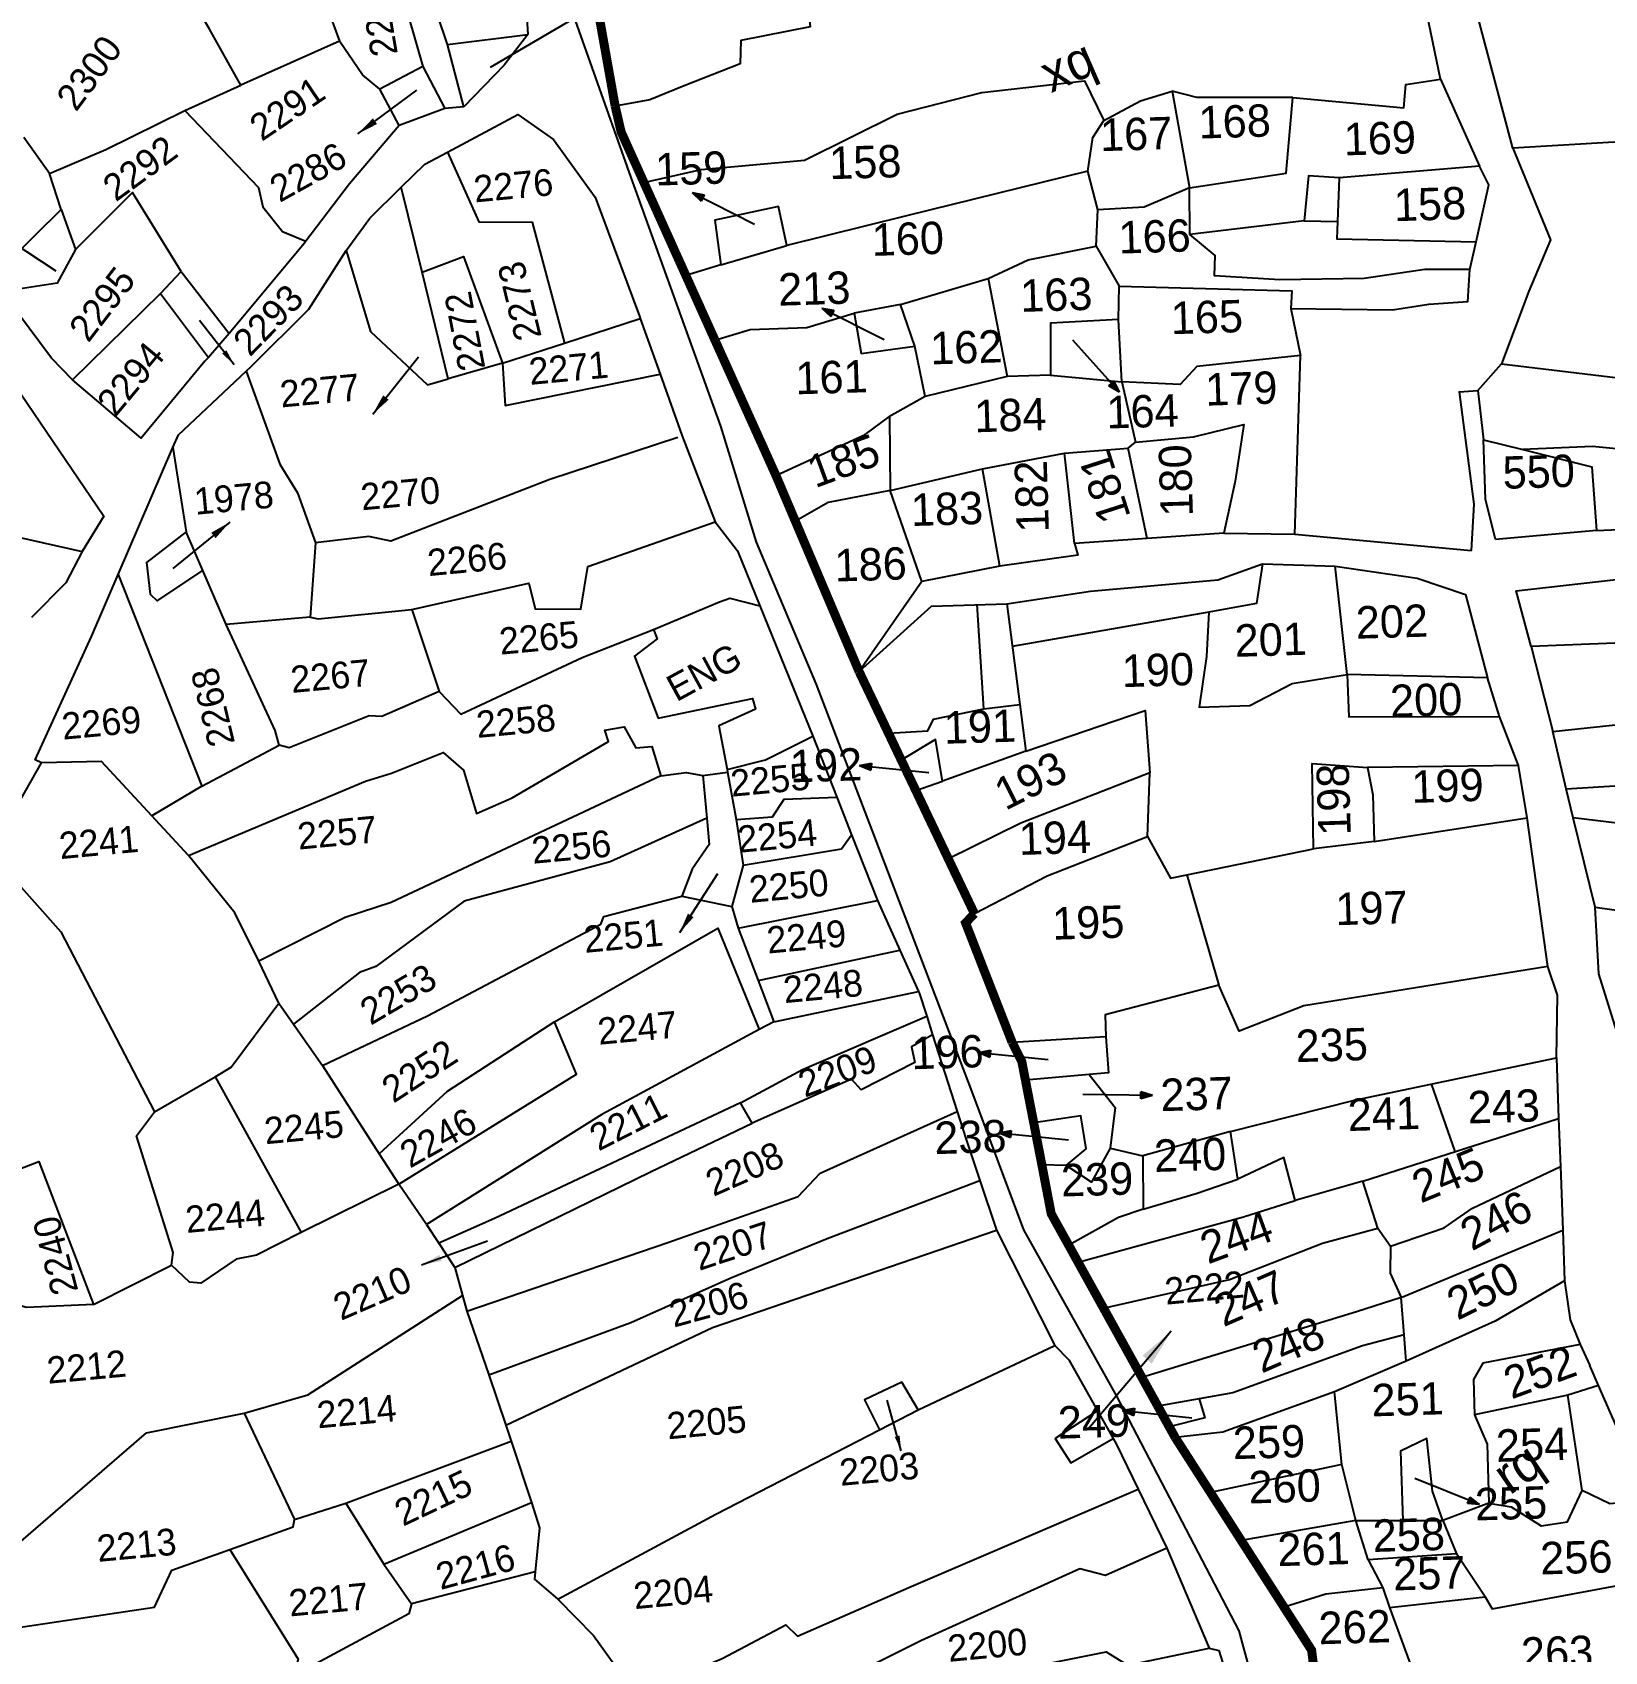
# Model space of a CAD drawing. Header units: metres. Extents: x 277515 to 230369286191, y 2056844 to 115415464409.
# Drawn here: x 278559 to 278989.2, y 2059133.4 to 2059576.4 of the extents above; entities that cross this region are included whole.
import ezdxf
from ezdxf.enums import TextEntityAlignment as Align

# ---------------------------------------------------------------- set-up
doc = ezdxf.new("R2010")
doc.units = ezdxf.units.M
doc.header["$MEASUREMENT"] = 0
for name, color, linetype in [('OFF', 1, 'Continuous'), ('POLY_PARCEL', 6, 'Continuous'), ('POLY_ROAD', 30, 'Continuous'), ('SYM_ARROW', 1, 'Continuous'), ('TEXT_MAPIN', 7, 'Continuous'), ('TEXT_MAPOUT', 7, 'Continuous'), ('TEXT_PARCEL', 7, 'Continuous'), ('V_BOUND_LINE', 7, 'Continuous')]:
    doc.layers.add(name, color=color, linetype=linetype)
doc.styles.add('TEXT_MAP', font='', dxfattribs={"height": 1.8})
doc.styles.get('TEXT_MAP').set_extended_font_data('Kruti Dev 050')
doc.dimstyles.get("Standard").update_dxf_attribs({"dimtxt": 0.18, "dimasz": 0.18, "dimexe": 0.18, "dimexo": 0.0625, "dimgap": 0.09, "dimtad": 0, "dimtih": 1, "dimtoh": 1, "dimdec": 4, "dimzin": 0, "dimdsep": 46, "dimtxsty": 'Standard', "dimcen": 0.09, "dimadec": 0, "dimazin": 0, "dimtfac": 1, "dimtdec": 4, "dimtofl": 0, "dimtmove": 0, "dimatfit": 3, "dimfxl": 0, "dimtolj": 1, "dimtzin": 0, "dimarcsym": 0})

# ---------------------------------------------------------------- blocks, each defined once
blk = doc.blocks.new('ARROWASPECT')
h = blk.add_hatch(color=256)
h.paths.add_polyline_path([(2.85, -2.85), (3.72, -1.98), (0, 0)])
h.paths.add_polyline_path([(0, 0), (1.98, -3.72), (2.85, -2.85)])
for points in [[(0, 0), (17.15, -17.15)], [(0, 0), (1.98, -3.72)], [(0, 0), (3.72, -1.98)], [(3.72, -1.98), (1.98, -3.72)]]:
    blk.add_lwpolyline(points)
blk = doc.blocks.new('KSUB')
at = {"layer": 'OFF'}
for points in [[(278949.44, 2059478.05), (278954.51, 2059478.4)], [(278819.38, 2059391.33), (278817.58, 2059419.85)], [(278948.34, 2059270.22), (278941.88, 2059288.73)]]:
    blk.add_lwpolyline(points, dxfattribs=at)
at = {"layer": 'POLY_PARCEL'}
for points in [[(278769.64, 2059598.09), (278771.84, 2059577.92), (278752.9, 2059574.17), (278752.69, 2059567.81), (278737.39, 2059561.79), (278727.98, 2059557.93), (278718.48, 2059556.23)], [(278726.34, 2059535.35), (278742.06, 2059538.92), (278770.25, 2059541.42), (278795.61, 2059554.05), (278818.86, 2059559.92), (278846.95, 2059563.16), (278852.17, 2059552.32)], [(278852.17, 2059552.32), (278862.21, 2059557.67), (278870.86, 2059560.32)], [(278903.88, 2059558.55), (278877.67, 2059558.54), (278870.86, 2059560.32)], [(278870.86, 2059560.32), (278875.64, 2059533.88)], [(278903.88, 2059558.55), (278934.28, 2059555.8), (278934.88, 2059562.16), (278944.36, 2059563.64)], [(278875.64, 2059533.88), (278902.13, 2059537.86), (278903.88, 2059558.55)], [(278847.84, 2059538.47), (278849.15, 2059547.63), (278852.17, 2059552.32)], [(279041.79, 2059536.39), (278991.85, 2059546.37), (278964.1, 2059544.73)], [(278847.84, 2059538.47), (278798.18, 2059526.23), (278765.47, 2059518.09)], [(278850.55, 2059527.84), (278847.84, 2059538.47)], [(278955.02, 2059539.76), (278916.6, 2059536.6)], [(278875.64, 2059533.88), (278863.23, 2059528.62), (278850.55, 2059527.84)], [(278875.77, 2059521.07), (278875.64, 2059533.88)], [(278916.6, 2059536.6), (278908.24, 2059537.14), (278907.03, 2059524.8)], [(278916.6, 2059536.6), (278916.11, 2059524.69)], [(278765.47, 2059518.09), (278763.16, 2059528.73), (278745.8, 2059525.03), (278747.36, 2059512.77)], [(278850.06, 2059517.9), (278850.55, 2059527.84)], [(278907.03, 2059524.8), (278875.77, 2059521.07)], [(278907.03, 2059524.8), (278916.11, 2059524.69)], [(278916.11, 2059524.69), (278915.92, 2059519.92), (278954.06, 2059519.1)], [(278952.31, 2059511.51), (278940, 2059511.53), (278923.4, 2059509.04), (278900.38, 2059508.73), (278882.47, 2059509.77), (278882.7, 2059515.33), (278875.77, 2059521.07)], [(278747.36, 2059512.77), (278765.47, 2059518.09)], [(278820.55, 2059509.06), (278831.51, 2059514.16), (278850.06, 2059517.9)], [(278850.06, 2059517.9), (278856.35, 2059506.98)], [(278747.36, 2059512.77), (278737.82, 2059509.89)], [(278796.54, 2059501.98), (278820.55, 2059509.06)], [(278820.55, 2059509.06), (278825.74, 2059482.24)], [(278856.23, 2059497.85), (278856.35, 2059506.98)], [(278856.35, 2059506.98), (278903.65, 2059505.65), (278903.4, 2059500.88)], [(278745.78, 2059492.23), (278755.45, 2059495.16), (278770.92, 2059495.64), (278783.9, 2059499.61)], [(278796.54, 2059501.98), (278783.9, 2059499.61)], [(278783.9, 2059499.61), (278785.83, 2059488.55), (278800.46, 2059490.59)], [(278800.46, 2059490.59), (278796.54, 2059501.98)], [(278856.23, 2059497.85), (278837.6, 2059496.88), (278837.64, 2059482.6)], [(278857.15, 2059480.82), (278856.23, 2059497.85)], [(278803.27, 2059476.79), (278800.46, 2059490.59)], [(278906, 2059487.99), (278877.67, 2059485.02), (278873.06, 2059480.11), (278857.15, 2059480.82)], [(278961.03, 2059485.75), (279040.08, 2059476.21)], [(278825.74, 2059482.24), (278803.27, 2059476.79)], [(278837.64, 2059482.6), (278825.74, 2059482.24)], [(278837.64, 2059482.6), (278857.15, 2059480.82)], [(278857.15, 2059480.82), (278860.83, 2059464.26)], [(278803.27, 2059476.79), (278793.51, 2059471.33)], [(278762.48, 2059455.17), (278786.91, 2059466.37), (278793.51, 2059471.33)], [(278793.51, 2059471.33), (278793.73, 2059451.1)], [(278876.69, 2059465.74), (278890.47, 2059469.14), (278888.16, 2059453.59), (278885.02, 2059439.37)], [(278841.47, 2059461.29), (278858.9, 2059462.62)], [(278858.9, 2059462.62), (278860.83, 2059464.26)], [(278864.02, 2059437.94), (278858.9, 2059462.62)], [(278860.83, 2059464.26), (278876.69, 2059465.74)], [(278956.11, 2059464.96), (278966.86, 2059462.27)], [(279041.71, 2059457.66), (278985.95, 2059463.1), (278966.86, 2059462.27)], [(278966.86, 2059462.27), (278985.72, 2059457.53), (278987.05, 2059440.11)], [(278818.96, 2059457.03), (278841.47, 2059461.29)], [(278844.2, 2059436.53), (278841.47, 2059461.29)], [(278793.73, 2059451.1), (278818.96, 2059457.03)], [(278823.74, 2059430.35), (278818.96, 2059457.03)], [(278793.73, 2059451.1), (278776.75, 2059447.8), (278767.8, 2059442.64)], [(278802.43, 2059426.13), (278793.73, 2059451.1)], [(278895.6, 2059430.97), (278893.94, 2059420.2), (278880.91, 2059417.82), (278880.27, 2059405.66), (278878.3, 2059391.78), (278892.11, 2059392.29), (278903.75, 2059398.28), (278918.76, 2059400.72)], [(278918.76, 2059400.72), (278915.47, 2059430.38), (278915.47, 2059430.38)], [(278825.64, 2059420.09), (278829.21, 2059392.5)], [(278880.91, 2059417.82), (278827.16, 2059408.36)], [(279037.72, 2059411.17), (278969.17, 2059408.41)], [(278975.04, 2059385.18), (279028.08, 2059390.77), (279032.21, 2059398.83), (279051.18, 2059401.8), (279051.27, 2059411.72)], [(278918.76, 2059400.72), (278919.22, 2059389.12), (278960.45, 2059389.24)], [(278957.15, 2059399.79), (278918.76, 2059400.72)], [(278793.29, 2059384.64), (278804.07, 2059385.31), (278805.56, 2059388.53), (278819.38, 2059391.33), (278829.21, 2059392.5)], [(278829.21, 2059392.5), (278830.85, 2059379.78)], [(278830.85, 2059379.78), (278863.52, 2059390.87), (278864.83, 2059373.85)], [(278808.07, 2059371.54), (278806.13, 2059382.99), (278796.77, 2059377.32)], [(278830.85, 2059379.78), (278808.07, 2059371.54)], [(278864.83, 2059373.85), (278829.52, 2059360.07), (278809.65, 2059350.29)], [(278864.18, 2059356.37), (278864.83, 2059373.85)], [(278909.55, 2059353), (278909.23, 2059376.4), (278924.36, 2059375.27)], [(278965.67, 2059375.87), (278924.36, 2059375.27)], [(278924.36, 2059375.27), (278925.78, 2059367.78), (278926.17, 2059355.09)], [(279048.04, 2059374.02), (279048.29, 2059353.3), (278980.65, 2059361.54)], [(278800.74, 2059369), (278808.07, 2059371.54)], [(278978.7, 2059369.42), (278993.45, 2059370.4)], [(278926.17, 2059355.09), (278968.06, 2059361.53)], [(278816.78, 2059335.33), (278836.71, 2059345.61), (278864.18, 2059356.37)], [(278864.18, 2059356.37), (278870.48, 2059345.05), (278874.95, 2059345.96)], [(278874.95, 2059345.96), (278909.55, 2059353)], [(278926.17, 2059355.09), (278909.55, 2059353)], [(278874.95, 2059345.96), (278883.69, 2059315.7)], [(278986.68, 2059337.1), (279049.3, 2059328.31), (279061.61, 2059328.29)], [(278973.68, 2059320.83), (278906.9, 2059310.06), (278889.24, 2059303.17), (278883.69, 2059315.7)], [(278883.69, 2059315.7), (278852.57, 2059307.6), (278852.75, 2059301.65)], [(278852.75, 2059301.65), (278827.11, 2059300.09)], [(278852.75, 2059301.65), (278853.45, 2059291.76), (278848.23, 2059291.29)], [(278886.9, 2059275.72), (278920.79, 2059284.29), (278976.03, 2059295.91)], [(278848.23, 2059291.29), (278830.75, 2059289.72)], [(278848.23, 2059291.29), (278855.33, 2059282.29), (278853.89, 2059271.12)], [(278841.91, 2059266.4), (278847.34, 2059270.93), (278845.87, 2059280.02), (278833.01, 2059278.08)], [(278923.06, 2059262.14), (278976.65, 2059279.26)], [(278886.9, 2059275.72), (278862.88, 2059269.03)], [(278888.89, 2059262.68), (278886.9, 2059275.72)], [(278853.89, 2059271.12), (278848.8, 2059261.85), (278841.91, 2059266.4)], [(278853.89, 2059271.12), (278862.88, 2059269.03)], [(278862.88, 2059269.03), (278862.95, 2059254.47)], [(278904.55, 2059256.81), (278901.41, 2059268.62), (278888.89, 2059262.68)], [(278841.91, 2059266.4), (278835.25, 2059266.56)], [(278930.61, 2059244.32), (278945.29, 2059249.33), (278953.07, 2059254.73), (278977.13, 2059266.18)], [(278862.95, 2059254.47), (278877.49, 2059258.76), (278888.89, 2059262.68)], [(278923.06, 2059262.14), (278904.55, 2059256.81)], [(278927.21, 2059249.28), (278923.06, 2059262.14)], [(278862.95, 2059254.47), (278856.25, 2059252.16), (278842.59, 2059244.59)], [(278845.16, 2059239.94), (278890.39, 2059252.41), (278904.55, 2059256.81)], [(278852.12, 2059227.38), (278886.55, 2059235.23), (278912.06, 2059245.14), (278927.21, 2059249.28)], [(278927.21, 2059249.28), (278930.61, 2059244.32)], [(278933.56, 2059230.32), (278977.78, 2059248.75)], [(278930.61, 2059244.32), (278930.58, 2059236.98), (278933.56, 2059230.32)], [(278978.29, 2059234.87), (278959.27, 2059223.83)], [(278933.56, 2059230.32), (278921.37, 2059226.38), (278862.63, 2059208.41)], [(278934.34, 2059220.09), (278933.56, 2059230.32)], [(278959.27, 2059223.83), (278934.89, 2059212.9)], [(278934.34, 2059220.09), (278923.01, 2059217.06), (278887.48, 2059204.21), (278878.26, 2059202.59)], [(278934.89, 2059212.9), (278934.34, 2059220.09)], [(278982.55, 2059217.46), (278955.91, 2059212.3), (278953.36, 2059207.89), (278953.64, 2059198.16)], [(278934.89, 2059212.9), (278915.3, 2059204.49)], [(278987.52, 2059206.22), (278979.19, 2059203.56)], [(278878.26, 2059202.59), (278866.96, 2059200.59)], [(278878.26, 2059202.59), (278879.85, 2059197.38), (278870.08, 2059194.95)], [(278915.3, 2059204.49), (278884.72, 2059193.45), (278871.7, 2059192.04)], [(278917.35, 2059184.63), (278915.3, 2059204.49)], [(278979.19, 2059203.56), (278953.64, 2059198.16)], [(278983.06, 2059177.52), (278979.19, 2059203.56)], [(278953.64, 2059198.16), (278957.06, 2059190.18), (278957.55, 2059174.02)], [(278944.98, 2059169.3), (278942.14, 2059177.3), (278940.54, 2059191.69), (278933.42, 2059188.3), (278934.01, 2059169.25)], [(278917.35, 2059184.63), (278881.38, 2059176.95)], [(278921.13, 2059169.3), (278917.35, 2059184.63)], [(278957.55, 2059174.02), (278963.65, 2059173.05), (278971.9, 2059167.82), (278979.09, 2059168.9), (278983.06, 2059177.52)], [(279001.34, 2059174.83), (278990.65, 2059173.82), (278983.06, 2059177.52)], [(278957.55, 2059174.02), (278944.98, 2059169.3)], [(278921.13, 2059169.3), (278889.8, 2059163.82)], [(278921.13, 2059169.3), (278934.01, 2059169.25)], [(278924.51, 2059158.57), (278921.13, 2059169.3)], [(278934.01, 2059169.25), (278944.98, 2059169.3)], [(278944.98, 2059169.3), (278948.73, 2059160.18)], [(278948.73, 2059160.18), (278924.51, 2059158.57)], [(278924.51, 2059158.57), (278928.5, 2059150.89)], [(278956.52, 2059148.4), (278948.73, 2059160.18)], [(278956.52, 2059148.4), (278958.44, 2059145.17), (279007.98, 2059154.31)], [(278912.95, 2059149.11), (278901.51, 2059145.57)], [(278928.5, 2059150.89), (278912.95, 2059149.11)], [(278928.5, 2059150.89), (278930.4, 2059145.46)], [(278930.4, 2059145.46), (278956.52, 2059148.4)], [(278930.4, 2059145.46), (278938.59, 2059123.19)]]:
    blk.add_lwpolyline(points, dxfattribs=at)
at = {"layer": 'POLY_ROAD'}
for points in [[(278944.36, 2059563.64), (278931.63, 2059624.88)], [(278964.1, 2059544.73), (278954.23, 2059581.73)], [(278944.36, 2059563.64), (278955.02, 2059539.76)], [(278964.1, 2059544.73), (278974.4, 2059519.65), (278968.47, 2059505.58), (278961.03, 2059485.75)], [(278954.06, 2059519.1), (278957.56, 2059534.68), (278955.02, 2059539.76)], [(278952.31, 2059511.51), (278954.06, 2059519.1)], [(278903.4, 2059500.88), (278931.2, 2059500.54), (278941.09, 2059502.04), (278951.78, 2059502.76), (278952.31, 2059511.51)], [(278903.4, 2059500.88), (278906, 2059487.99)], [(278904.48, 2059439.17), (278906, 2059487.99)], [(278954.51, 2059478.4), (278954.51, 2059478.4), (278961.03, 2059485.75)], [(278949.44, 2059478.05), (278949.44, 2059478.05), (278953.46, 2059447.33), (278952.67, 2059434.7)], [(278954.51, 2059478.4), (278956.11, 2059464.96)], [(278959.41, 2059437.67), (278956.61, 2059448.71), (278956.11, 2059464.96)], [(278987.05, 2059440.11), (278959.41, 2059437.67)], [(278987.05, 2059440.11), (279040.19, 2059442.54)], [(278844.2, 2059436.53), (278845.09, 2059433.39), (278823.74, 2059430.35)], [(278864.02, 2059437.94), (278844.2, 2059436.53)], [(278885.02, 2059439.37), (278864.02, 2059437.94)], [(278885.02, 2059439.37), (278904.48, 2059439.17)], [(278904.48, 2059439.17), (278952.67, 2059434.7), (278952.67, 2059434.7)], [(278969.17, 2059408.41), (278965.05, 2059423.63), (279037.47, 2059431.8)], [(278823.74, 2059430.35), (278802.43, 2059426.13)], [(278825.64, 2059420.09), (278848.57, 2059423.57), (278883.42, 2059426.62), (278895.6, 2059430.97)], [(278895.6, 2059430.97), (278915.47, 2059430.38), (278937.93, 2059427.08)], [(278937.93, 2059427.08), (278951.13, 2059422.58), (278957.15, 2059399.79)], [(278802.43, 2059426.13), (278785.22, 2059401.56)], [(278785.22, 2059401.56), (278805.01, 2059419.46), (278825.64, 2059420.09)], [(278969.17, 2059408.41), (278975.04, 2059385.18)], [(278960.45, 2059389.24), (278957.15, 2059399.79), (278957.15, 2059399.79)], [(278965.67, 2059375.87), (278960.45, 2059389.24)], [(278978.7, 2059369.42), (278975.04, 2059385.18)], [(278968.06, 2059361.53), (278965.67, 2059375.87)], [(278980.65, 2059361.54), (278978.7, 2059369.42)], [(278973.68, 2059320.83), (278968.06, 2059361.53)], [(278986.68, 2059337.1), (278980.65, 2059361.54)], [(278995.01, 2059285.38), (278993.36, 2059300.4), (278987.64, 2059318.88), (278986.68, 2059337.1)], [(278976.03, 2059295.91), (278976.3, 2059312.98), (278973.68, 2059320.83)], [(278976.03, 2059295.91), (278976.65, 2059279.26)], [(278976.65, 2059279.26), (278977.13, 2059266.18)], [(278977.13, 2059266.18), (278977.78, 2059248.75)], [(278977.78, 2059248.75), (278978.29, 2059234.87)], [(278978.29, 2059234.87), (278979.81, 2059224.2), (278982.55, 2059217.46)], [(278982.55, 2059217.46), (278985.23, 2059211.71)], [(278987.52, 2059206.22), (278985.23, 2059211.71)], [(279001.34, 2059174.83), (278987.52, 2059206.22)]]:
    blk.add_lwpolyline(points, dxfattribs=at)
at = {"layer": 'V_BOUND_LINE', "const_width": 2.46}
for points in [[(278712.45, 2059590.06), (278718.48, 2059556.23)], [(278718.48, 2059556.23), (278720.11, 2059549.17), (278726.34, 2059535.35)], [(278726.34, 2059535.35), (278737.82, 2059509.89)], [(278737.82, 2059509.89), (278745.78, 2059492.23)], [(278745.78, 2059492.23), (278762.48, 2059455.17)], [(278762.48, 2059455.17), (278767.8, 2059442.64)], [(278767.8, 2059442.64), (278785.22, 2059401.56)], [(278785.22, 2059401.56), (278793.29, 2059384.64)], [(278793.29, 2059384.64), (278796.77, 2059377.32)], [(278796.77, 2059377.32), (278800.74, 2059369)], [(278800.74, 2059369), (278809.65, 2059350.29)], [(278809.65, 2059350.29), (278816.78, 2059335.33)], [(278816.78, 2059335.33), (278814.37, 2059332.76), (278827.11, 2059300.09)], [(278827.11, 2059300.09), (278829.76, 2059294.83), (278830.75, 2059289.72)], [(278830.75, 2059289.72), (278833.01, 2059278.08)], [(278833.01, 2059278.08), (278835.25, 2059266.56)], [(278835.25, 2059266.56), (278837.8, 2059253.22), (278842.59, 2059244.59)], [(278842.59, 2059244.59), (278845.16, 2059239.94)], [(278845.16, 2059239.94), (278852.12, 2059227.38)], [(278852.12, 2059227.38), (278862.63, 2059208.41)], [(278862.63, 2059208.41), (278866.96, 2059200.59)], [(278866.96, 2059200.59), (278870.08, 2059194.95)], [(278870.08, 2059194.95), (278871.7, 2059192.04)], [(278871.7, 2059192.04), (278881.38, 2059176.95)], [(278881.38, 2059176.95), (278889.8, 2059163.82)], [(278889.8, 2059163.82), (278901.51, 2059145.57)], [(278901.51, 2059145.57), (278909.06, 2059133.8), (278910.74, 2059120.27)]]:
    blk.add_lwpolyline(points, dxfattribs=at)
at = {"layer": 'SYM_ARROW', "xscale": 0.7863786985108948, "yscale": 0.7863786985108948, "zscale": 0.7863786985108948}
for p, rotation in [((278739.58, 2059532.55), 18.20623782219172), ((278775.07, 2059500.98), 18.20623782219172), ((278856.45, 2059477.98), 176.9670320689586), ((278785.35, 2059375.83), 39.23253794574661), ((278817.96, 2059297.34), 39.23253794574661), ((278865.48, 2059285.56), 224.1994046040676), ((278823.56, 2059275.33), 39.23253794574661), ((278857.33, 2059199.34), 39.23253794574661), ((278954.99, 2059173.63), 202.8520373794497)]:
    blk.add_blockref('ARROWASPECT', p, dxfattribs=dict(at, rotation=rotation))
at = {"layer": 'TEXT_PARCEL', "style": 'TEXT_MAP'}
for s, rotation, p in [('168', 1.7537, (278888.12, 2059547.64)), ('167', 1.7537, (278861.16, 2059544.19)), ('169', 1.7537, (278927.86, 2059543.03)), ('159', 1.7537, (278739.42, 2059534.78)), ('158', 1.7537, (278787.04, 2059536.52)), ('158', 1.7537, (278941.56, 2059525.03)), ('160', 1.7537, (278798.69, 2059515.54)), ('166', 1.7537, (278866.22, 2059516.18)), ('213', 1.7537, (278773.1, 2059501.92)), ('163', 1.7537, (278839.31, 2059500.22)), ('165', 1.7537, (278880.52, 2059494.12)), ('162', 1.7537, (278814.69, 2059485.85)), ('161', 1.7537, (278777.81, 2059477.67)), ('179', 1.7537, (278889.94, 2059474.57)), ('184', 1.7537, (278826.75, 2059467.28)), ('164', 1.7537, (278862.91, 2059468.32)), ('185', 20.1786, (278782.47, 2059455.05)), ('180', 91.7537, (278876.3, 2059453.94)), ('182', 91.7537, (278836.88, 2059449.57)), ('181', 107.8339, (278856.59, 2059453.34)), ('550', 1.7537, (278971.33, 2059451.82)), ('183', 1.7537, (278809.4, 2059441.64)), ('186', 1.7537, (278788.51, 2059426.46)), ('202', 1.7537, (278931.15, 2059410.81)), ('201', 1.7537, (278898, 2059405.85)), ('190', 1.7537, (278867.11, 2059397.56)), ('200', 1.7537, (278940.53, 2059389.34)), ('191', 1.7537, (278818.43, 2059382.08)), ('192', 1.7537, (278776.31, 2059371.5)), ('193', 26.7578, (278834.09, 2059367.83)), ('198', 91.7537, (278919.49, 2059366.64)), ('199', 1.7537, (278946.38, 2059365.89)), ('194', 1.7537, (278838.94, 2059351.66)), ('197', 1.7537, (278925.57, 2059332.43)), ('195', 1.7537, (278848.07, 2059328.47)), ('235', 1.7537, (278914.7, 2059294.97)), ('196', 1.7537, (278809.54, 2059293.03)), ('237', 1.7537, (278877.71, 2059281.56)), ('241', 1.7537, (278928.94, 2059276.13)), ('243', 1.7537, (278961.77, 2059278.19)), ('238', 1.7537, (278815.8, 2059269.81)), ('240', 1.7537, (278875.93, 2059264.93)), ('239', 1.7537, (278850.48, 2059258.21)), ('245', 22.2987, (278948.04, 2059259.74)), ('246', 28.3054, (278961.62, 2059247.57)), ('244', 20.1786, (278889.96, 2059242.74)), ('247', 23.5436, (278893.99, 2059226.08)), ('250', 26.1851, (278957.85, 2059228.29)), ('248', 23.5436, (278904.44, 2059213.4)), ('252', 20.1786, (278973.01, 2059205.79)), ('251', 1.7537, (278935.46, 2059198.06)), ('249', 1.7537, (278849.62, 2059191.97)), ('259', 1.7537, (278897.51, 2059186.36)), ('254', 1.7537, (278969.51, 2059185.61)), ('260', 1.7537, (278901.81, 2059174.23)), ('255', 1.7537, (278963.75, 2059169.59)), ('258', 1.7537, (278935.78, 2059160.97)), ('261', 1.7537, (278909.72, 2059157.09)), ('256', 1.7537, (278981.6, 2059154.81)), ('257', 1.7537, (278941.37, 2059150.45)), ('262', 1.7537, (278920.96, 2059135.72)), ('263', 1.7537, (278976.36, 2059128.72))]:
    blk.add_text(s, height=8.858, rotation=rotation, dxfattribs=at).set_placement(p, align=Align.CENTER)
blk = doc.blocks.new('TEXTARROW')
blk.add_leader([(0.041, -0.012), (8.678, -0.012)], dimstyle='Standard', override={"dimtxt": 2.5, "dimasz": 2.5, "dimexe": 1.25, "dimexo": 0.625, "dimgap": 0.625, "dimtad": 1, "dimtih": 0, "dimtoh": 0, "dimzin": 8, "dimcen": 2.5, "dimtofl": 1})
blk = doc.blocks.new('ee')
at = {"layer": 'POLY_PARCEL'}
for points in [[(318.24, 792.58), (316.46, 796.58), (314.68, 800.41), (312.45, 807.71)], [(328.49, 803.55), (330.54, 792.69)], [(323.06, 802.66), (325.11, 794.91)], [(332.32, 794.02), (331.34, 798.21)], [(325.11, 794.91), (318.24, 792.58)], [(327.51, 791.44), (326.44, 792.51), (325.11, 794.91)], [(332.32, 794.02), (337.78, 794.18)], [(333.03, 789.74), (332.32, 794.02)], [(330.54, 792.69), (327.51, 791.44)], [(330.54, 792.69), (331.76, 789.74)], [(314.32, 791.24), (318.24, 792.58)], [(304.88, 787.86), (308.8, 789.11), (314.32, 791.24)], [(314.32, 791.24), (318.78, 785.63), (318.95, 784.3), (320.11, 782.52), (321.62, 781.74)], [(328.59, 788.9), (327.51, 791.44)], [(304.88, 787.86), (303.37, 790.44)], [(305.42, 785.37), (304.88, 787.86)], [(331.65, 786.81), (333.32, 781.95), (336.88, 781.6), (338.29, 773.3)], [(301.76, 780.29), (301.59, 782.25), (305.42, 785.37)], [(305.42, 785.37), (306.13, 782.61)], [(313.08, 780.47), (310.31, 786.08), (306.13, 782.61)], [(329.22, 778.93), (328.34, 784.75)], [(306.13, 782.61), (304.7, 780.47), (301.76, 780.29)], [(324.25, 780.86), (325.39, 775.28), (328.87, 771.36), (330.29, 771.63)], [(311.56, 779.14), (313.08, 780.47)], [(313.08, 780.47), (315.91, 776.02)], [(329.22, 778.93), (332.07, 779.73), (334.03, 772.34)], [(305.13, 773.9), (311.56, 779.14)], [(311.56, 779.14), (314.36, 774.56)], [(330.29, 771.63), (329.22, 778.93)], [(338.29, 773.3), (343.52, 774.47)], [(316.81, 773.41), (318.48, 766.97), (319.49, 764.94), (320.39, 761.48), (319.55, 756.54)], [(334.03, 772.34), (338.29, 773.3)], [(334.03, 772.34), (330.29, 771.63)], [(334.03, 772.34), (333.94, 769.49), (344.51, 770.62)], [(311.43, 768.74), (311.79, 763.01)], [(291.76, 766.55), (304.69, 762.36)], [(345.3, 766.27), (336.47, 764.26), (325.44, 761.11), (323.99, 761.56), (320.39, 761.48)], [(311.79, 763.01), (308.93, 761.22), (308.99, 759.07), (309.41, 758.59), (312.66, 760.32)], [(312.66, 760.32), (311.79, 763.01)], [(306.97, 760.59), (311.25, 745.89)], [(313.88, 756.57), (312.66, 760.32)], [(326.41, 756.42), (334.42, 757.45), (334.67, 755.69), (337.73, 755.39), (338.48, 758.2), (347.28, 760.38)], [(319.55, 756.54), (313.88, 756.57)], [(316.68, 748.16), (316.51, 749.17), (313.88, 756.57)], [(319.55, 756.54), (320.09, 756.36), (326.41, 756.42), (327.73, 750.75)], [(342.48, 753.57), (347.07, 755), (347.79, 755.18), (349.75, 754.48)], [(327.73, 750.75), (329.05, 749.09), (337.52, 752.14), (342.48, 753.57)], [(342.48, 753.57), (342.66, 752.91), (341.04, 751.9), (342.24, 747.6), (348.68, 748.32), (348.8, 747.6), (346.24, 746.71), (346.53, 743.73)], [(327.73, 750.75), (323.73, 749.44), (322.89, 749.56), (317.34, 747.92), (316.68, 748.16)], [(307.71, 744.22), (304.69, 748.16), (300.66, 748.45)], [(311.25, 745.89), (316.68, 748.16)], [(309.92, 741.33), (322.25, 745.21), (324.04, 745.57), (327.62, 746.64), (328.87, 745.33), (329.47, 742.35), (331.97, 743.18), (338.77, 746.34), (338.59, 747.12), (339.91, 747.24), (340.56, 745.75), (341.64, 745.75), (342.05, 743.72)], [(311.25, 745.89), (307.71, 744.22)], [(346.53, 743.73), (349.16, 744.14), (352.47, 745.44)], [(309.92, 741.33), (307.71, 744.22)], [(342.05, 743.72), (323.2, 736.92), (320.04, 736.21), (313.98, 733.81)], [(342.05, 743.72), (343.78, 743.78), (344.86, 743.48)], [(346.53, 743.73), (346.55, 743.55)], [(344.86, 743.48), (346.55, 743.55)], [(344.86, 743.48), (344.86, 740.61)], [(346.55, 743.55), (346.83, 740.33)], [(296.52, 742.57), (297.75, 741.33), (300.91, 737.03), (306.04, 724.39)], [(313.98, 733.81), (312.66, 737.21), (309.92, 741.33)], [(344.86, 740.61), (338.13, 738.29), (328.1, 736.56), (321.78, 732.74), (320.65, 732.44), (315.9, 729.39)], [(344.86, 740.61), (344.87, 738.82), (343.56, 737.27), (342.72, 735.54)], [(346.83, 740.33), (349.28, 740.27), (350.17, 741.4), (353.7, 741.2)], [(346.83, 740.33), (347.01, 737.23)], [(347.01, 737.23), (353.69, 737.7), (354.46, 738.57)], [(347.01, 737.23), (346, 734.54)], [(317.59, 726.43), (324.94, 729.1), (337.11, 734.17), (337.35, 734.65), (342.72, 735.54)], [(342.72, 735.54), (346, 734.54)], [(346, 734.54), (346.29, 733.05)], [(346.29, 733.05), (355.78, 734.02)], [(315.05, 730.89), (313.98, 733.81)], [(333.4, 727.92), (344.93, 733.16), (347.06, 726.12)], [(346.29, 733.05), (347.3, 729.4)], [(310.32, 726.36), (311.47, 726.9), (315.05, 730.89)], [(315.05, 730.89), (315.9, 729.39)], [(347.3, 729.4), (356.98, 730.55)], [(315.9, 729.39), (317.59, 726.43)], [(347.3, 729.4), (348.08, 726.55)], [(333.4, 727.92), (325.77, 723.92), (320.83, 720.18)], [(321.95, 718.02), (334.54, 724.28), (333.4, 727.92)], [(348.08, 726.55), (357.97, 727.68)], [(306.04, 724.39), (310.32, 726.36)], [(310.32, 726.36), (315.11, 715.4)], [(317.59, 726.43), (320.83, 720.18)], [(348.08, 726.55), (347.06, 726.12)], [(347.06, 726.12), (335.98, 721.41), (323.57, 715.15)], [(345.35, 721.33), (349.7, 723.18), (358.36, 725.97)], [(306.22, 714.01), (306.43, 714.85), (304.69, 722.9), (306.04, 724.39)], [(358.64, 724.68), (357.16, 724.02), (357.28, 722.94), (353.52, 721.45), (352.92, 722.23), (346, 719.9)], [(293.13, 719.92), (294.31, 720.75), (297.99, 721.79), (300.77, 711.87)], [(345.35, 721.33), (328.16, 715.13), (324.28, 713.81)], [(346, 719.9), (345.35, 721.33)], [(320.83, 720.18), (321.95, 718.02)], [(325.18, 712.09), (338.9, 717.28), (346, 719.9)], [(325.72, 709.09), (339.62, 712.43), (348.63, 714.69), (350.24, 716.12), (359.81, 719.39)], [(321.95, 718.02), (315.11, 715.4)], [(323.57, 715.15), (321.95, 718.02)], [(315.11, 715.4), (311.98, 714.15), (310.59, 714.01), (308.09, 712.63), (307.33, 712.76), (306.22, 714.01)], [(323.57, 715.15), (324.28, 713.81)], [(326.8, 704.68), (336.64, 707.3), (343.62, 709.68), (350.3, 711.71), (360.9, 714.64)], [(300.77, 711.87), (306.22, 714.01)], [(324.28, 713.81), (325.18, 712.09)], [(300.77, 711.87), (296.26, 712.08), (295.56, 712.35)], [(325.18, 712.09), (325.53, 710.17)], [(327.63, 701.22), (342.07, 706.46), (361.7, 711.21)], [(310.17, 703.64), (314.55, 704.48), (325.53, 710.17)], [(325.53, 710.17), (325.72, 709.09)], [(325.72, 709.09), (326.8, 704.68)], [(326.8, 704.68), (327.63, 701.22)], [(290.86, 693.93), (303.5, 702.95), (310.17, 703.64)], [(310.17, 703.64), (312.88, 696.22)], [(355.32, 699.66), (364.88, 703.12)], [(327.63, 701.22), (327.89, 700.1)], [(355.32, 699.66), (354.42, 701.63), (351.8, 700.68), (352.61, 698.57)], [(316.42, 696.98), (327.89, 700.1)], [(327.89, 700.1), (328.85, 695.87)], [(352.61, 698.57), (355.32, 699.66)], [(330.02, 689.23), (341.12, 693.94), (352.61, 698.57)], [(367.33, 698.48), (364.33, 696.9), (365.23, 695.17), (368.2, 696.53)], [(312.88, 696.22), (316.42, 696.98)], [(316.42, 696.98), (318.58, 692.68)], [(308.37, 694.62), (312.74, 695.73), (312.88, 696.22)], [(318.58, 692.68), (328.85, 695.87)], [(328.85, 695.87), (329.24, 694.12), (328.68, 691.2)], [(291.42, 690.59), (302.95, 691.22), (304.34, 693.58), (308.37, 694.62)], [(308.37, 694.62), (312.25, 686.84), (312.03, 686.27)], [(318.58, 692.68), (320.2, 689.85)], [(330.02, 689.23), (332.18, 686.58), (334.68, 682.35), (340.65, 684.25), (345.12, 686.1), (345.84, 685.27), (353.59, 687.83), (369.57, 692.98)], [(328.68, 691.2), (320.2, 689.85)], [(328.68, 691.2), (328.59, 690.72), (330.02, 689.23)], [(320.2, 689.85), (319.96, 689.19), (312.5, 686.03), (312.03, 686.27)], [(371.12, 688.86), (366.84, 687.41), (365.17, 688.01), (354.07, 684.19), (347.93, 681.81), (346.38, 683.18), (342.14, 681.75), (335.99, 679.9), (338.26, 676.14)], [(338.26, 676.14), (348.11, 680.26), (357.29, 681.15), (360.04, 681.63), (366.42, 682.29), (367.79, 681.27), (373.34, 681.89)]]:
    blk.add_lwpolyline(points, dxfattribs=at)
at = {"layer": 'POLY_ROAD'}
for points in [[(387.72, 637.9), (383.68, 647.95), (380.36, 652.83), (377.04, 673.77), (375.46, 682.87), (368.72, 699.35), (363.53, 711.07), (360.94, 720.61), (353.04, 748.86), (349.92, 758.77), (348.26, 766.75), (343.8, 783.96), (340.58, 796.67), (340.78, 800.92), (338.71, 821.55), (325.43, 837.31), (315.24, 864.15), (304.76, 873.58), (292.83, 884.88), (282.23, 920.08), (263.84, 941.31), (259.27, 953.65), (259.27, 953.65)], [(337.91, 798.56), (337.78, 794.18)], [(337.78, 794.18), (335.99, 792.28), (333.03, 789.74)], [(331.76, 789.74), (328.59, 788.9)], [(333.03, 789.74), (331.76, 789.74)], [(328.59, 788.9), (324.89, 785.31), (321.62, 781.74)], [(331.65, 786.81), (336.61, 788.89), (338.83, 786.99), (341.26, 782.87), (343.48, 774.63), (343.52, 774.47)], [(328.34, 784.75), (330.06, 786.14), (331.65, 786.81)], [(324.25, 780.86), (326.04, 782.87), (328.34, 784.75)], [(321.62, 781.74), (321.51, 781.61), (315.91, 776.02)], [(316.81, 773.41), (317.17, 773.68), (321.39, 777.17), (324.25, 780.86)], [(305.13, 773.9), (303.86, 775.49), (301.86, 778.76)], [(295.39, 777.36), (299.72, 776.62), (306.38, 764.58), (304.69, 762.36)], [(315.91, 776.02), (314.36, 774.56)], [(314.36, 774.56), (314.11, 774.33), (309.36, 769.57), (305.13, 773.9)], [(343.52, 774.47), (344.51, 770.62)], [(311.43, 768.74), (311.88, 769.56), (316.81, 773.41)], [(344.51, 770.62), (345.59, 766.4), (347.28, 760.38), (348.6, 758.31), (349.75, 754.48)], [(306.97, 760.59), (311.43, 768.74)], [(304.69, 762.36), (303.42, 760.35), (300.89, 758.24)], [(300.66, 748.45), (300.25, 748.69), (304.8, 756.61), (306.97, 760.59)], [(349.75, 754.48), (352.3, 746.06), (352.47, 745.44)], [(296.52, 742.57), (300.66, 748.45)], [(352.47, 745.44), (353.7, 741.2)], [(353.7, 741.2), (354.46, 738.57)], [(354.46, 738.57), (355.78, 734.02)], [(355.78, 734.02), (356.98, 730.55)], [(356.98, 730.55), (357.97, 727.68)], [(357.97, 727.68), (358, 727.58), (358.36, 725.97)], [(358.36, 725.97), (358.64, 724.68)], [(358.64, 724.68), (359.81, 719.39)], [(359.81, 719.39), (360.22, 717.54), (360.9, 714.64)], [(360.9, 714.64), (361.7, 711.21)], [(361.7, 711.21), (364.88, 703.12)], [(364.88, 703.12), (365.73, 702.07), (367.33, 698.48)], [(367.33, 698.48), (368.2, 696.53)], [(368.2, 696.53), (368.37, 696.15), (369.57, 692.98)], [(369.57, 692.98), (371.12, 688.86)], [(371.12, 688.86), (373.34, 681.89)], [(373.34, 681.89), (373.97, 681.68), (375.03, 676.72), (374.39, 675.56)]]:
    blk.add_lwpolyline(points, dxfattribs=at)
at = {"layer": 'SYM_ARROW'}
for p, xscale, yscale, zscale, rotation in [((344.16, 796.46), 1.160022586488635, 1.160022586488635, 1.160022586488635, 205.0055892160093), ((325.74, 788.59), 0.5719870421521033, 0.5719870421521033, 0.5719870421521033, 30.99608340023075), ((300.82, 784.41), 0.5719870421521033, 0.5719870421521033, 0.5719870421521033, 321.2955064346307), ((316.06, 773.89), 0.4368756169117023, 0.4368756169117023, 0.4368756169117023, 122.9062375945082), ((324.99, 769.72), 0.5719870421521033, 0.5719870421521033, 0.5719870421521033, 46.19536512438297), ((314.8, 763.41), 0.5719870421521033, 0.5719870421521033, 0.5719870421521033, 213.7864992734958), ((342.32, 733.1), 0.5460890582439762, 0.5460890582439762, 0.5460890582439762, 51.82835264185778), ((322.95, 712.47), 0.5460890582439762, 0.5460890582439762, 0.5460890582439762, 14.73629812276783), ((353.94, 697.01), 0.4095774122609588, 0.4095774122609588, 0.4095774122609588, 100.3100114854952)]:
    blk.add_blockref('TEXTARROW', p, dxfattribs=dict(at, xscale=xscale, yscale=yscale, zscale=zscale, rotation=rotation))
at = {"layer": 'SYM_ARROW', "rotation": 224.2949748808772}
blk.add_blockref('TEXTARROW', (372.81, 703.37), dxfattribs=at)
at = {"layer": 'TEXT_MAPIN'}
blk.add_text('ENG', height=1.8, rotation=23.2376, dxfattribs=at).set_placement((343.55, 748.54))
at = {"layer": 'TEXT_MAPOUT', "style": 'TEXT_MAP'}
for s, rotation, p in [('xq', 18.4377, (372.44, 786.99)), ('rq', 29.0533, (394.41, 690.23))]:
    blk.add_text(s, height=2.5, rotation=rotation, dxfattribs=at).set_placement(p)
at = {"layer": 'TEXT_PARCEL', "style": 'TEXT_MAP'}
for s, rotation, p in [('2287', 94.401, (328.95, 793.7)), ('2300', 47.9981, (307.03, 791.77)), ('2291', 28.7984, (319.28, 788.65)), ('2292', 30.9507, (309.13, 785.51)), ('2286', 23.7095, (320.1, 784.45)), ('2295', 47.1064, (306.41, 776.23)), ('2293', 40.2218, (317.14, 774.29)), ('2273', 98.1342, (336.82, 773.86)), ('2272', 95.5303, (332.85, 772.12)), ('2294', 44.9853, (307.77, 771.1)), ('2268', 98.1342, (313.75, 748.58)), ('2253', 25.1897, (321.06, 728.79)), ('2252', 27.885, (322.1, 723.43)), ('2209', 15.2476, (349.69, 721.27)), ('2246', 23.9515, (322.8, 718.98)), ('2211', 21.5612, (335.54, 718.95)), ('2240', 99.4671, (299.84, 712.88)), ('2208', 18.4261, (342.95, 715.2)), ('2207', 12.9881, (341.53, 710.33)), ('2210', 17.9605, (317.23, 709.22)), ('2206', 10.0755, (339.48, 706.69)), ('2215', 19.9737, (320.1, 695.05)), ('2216', 9.9213, (322.22, 690.58))]:
    blk.add_text(s, height=1.8, rotation=rotation, dxfattribs=at).set_placement(p)
for s, p in [('2276', (333.18, 783.27)), ('2277', (318.93, 770.75)), ('2271', (335.74, 770.71)), ('1978', (312.51, 764.1)), ('2270', (323.69, 763.36)), ('2266', (327.75, 758.54)), ('2265', (332.07, 752.83)), ('2267', (317.86, 751.57)), ('2269', (302.24, 749.87)), ('2258', (330.01, 747.4)), ('2241', (301.32, 741.89)), ('2255', (346.67, 741.88)), ('2257', (317.34, 741.04)), ('2256', (332.94, 738.63)), ('2254', (346.79, 738.08)), ('2250', (347.26, 734.66)), ('2251', (335.87, 732.34)), ('2249', (348.12, 731.15)), ('2248', (348.92, 727.73)), ('2247', (336.23, 726.1)), ('2245', (313.28, 721.52)), ('2244', (307.45, 716.07)), ('2212', (297.23, 706.84)), ('2222', (372.58, 705.16)), ('2214', (315.03, 702.17)), ('2205', (338.4, 699.25)), ('2203', (349.67, 695.06)), ('2213', (299.47, 694.6)), ('2217', (311.98, 689.75)), ('2204', (335.11, 688.09)), ('2200', (355.82, 682.6))]:
    blk.add_text(s, height=1.8, dxfattribs=at).set_placement(p)

msp = doc.modelspace()

# ---------------------------------------------------------------- block references
msp.add_blockref('KSUB', (0, 0))
at = {"xscale": 4.068418026143748, "yscale": 4.068418026143748, "zscale": 4.068418026143748, "rotation": 5.322478056082415}
msp.add_blockref('ee', (277626.04, 2056231.2), dxfattribs=at)

doc.saveas('drawing.dxf')
